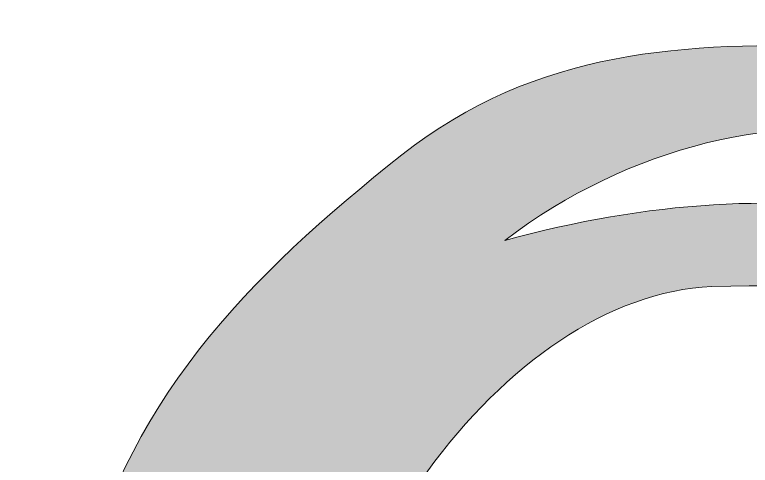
# Model space of a CAD drawing. Header units: inches. Extents: x 131 to 633, y -366 to -24.
# Drawn here: x 171.84 to 192.55, y -79.93 to -67.23 of the extents above; entities that cross this region are included whole.
import ezdxf

# ---------------------------------------------------------------- set-up
doc = ezdxf.new("R2010")
doc.units = ezdxf.units.IN
doc.header["$MEASUREMENT"] = 0
doc.layers.add('Layer 1', color=7, linetype='Continuous')

# ---------------------------------------------------------------- blocks, each defined once
blk = doc.blocks.new('block 3')
at = {"layer": 'Layer 1', "true_color": 0xffffff}
h = blk.add_hatch(color=7, dxfattribs=at)
h.dxf.hatch_style = 2
edge = h.paths.add_edge_path()
edge.add_spline(control_points=[(211.961, -89.905), (211.672, -91.912), (211.598, -94.289), (210.928, -96.484), (210.395, -98.233), (209.482, -100.167), (208.138, -101.319), (199.454, -108.763), (186.86, -110.572), (177.131, -103.21), (173.392, -100.38), (172.76, -96.044), (172.704, -91.754), (172.669, -89.12), (173.186, -86.452), (173.688, -83.844), (174.762, -78.268), (178.471, -74.567), (182.742, -71.184), (186.507, -68.202), (190.774, -67.971), (195.223, -68.157), (199.692, -68.343), (203.462, -70.267), (206.602, -73.244), (211.277, -77.678), (211.841, -83.577), (211.961, -89.905)], knot_values=[0, 0, 0, 0, 1, 1, 1, 2, 2, 2, 3, 3, 3, 4, 4, 4, 5, 5, 5, 6, 6, 6, 7, 7, 7, 8, 8, 8, 9, 9, 9, 9], degree=3, periodic=1)
edge = h.paths.add_edge_path()
edge.add_spline(control_points=[(180.081, -90.645), (181.249, -100.309), (186.505, -103.238), (194.945, -103.141), (204.38, -103.033), (209.232, -94.204), (209.129, -86.402), (209.051, -80.578), (202.804, -74.43), (191.474, -74.897), (185.652, -75.137), (179.751, -83.263), (180.081, -90.645)], knot_values=[0, 0, 0, 0, 1, 1, 1, 2, 2, 2, 3, 3, 3, 4, 4, 4, 4], degree=3, periodic=1)
edge = h.paths.add_edge_path()
edge.add_spline(control_points=[(207.304, -77.773), (202.434, -69.694), (192.709, -68.228), (185.639, -73.595), (193.691, -71.387), (200.868, -72.608), (207.304, -77.773)], knot_values=[0, 0, 0, 0, 1, 1, 1, 2, 2, 2, 2], degree=3, periodic=1)
edge = h.paths.add_edge_path()
edge.add_spline(control_points=[(183.595, -101.962), (176.793, -95.341), (176.781, -88.063), (180.847, -80.298), (175.138, -87.044), (176.771, -100.721), (183.595, -101.962)], knot_values=[0, 0, 0, 0, 1, 1, 1, 2, 2, 2, 2], degree=3, periodic=1)
at = {"layer": 'Layer 1', "lineweight": 0}
for points, knots in [([(130.614, -23.801), (298.166, -23.801), (465.718, -23.801), (633.325, -23.801), (633.325, -137.677), (633.325, -251.57), (633.325, -365.544), (465.792, -365.544), (298.203, -365.544), (130.614, -365.544), (130.614, -251.68), (130.614, -137.75), (130.614, -23.801)], [0, 0, 0, 0, 1, 1, 1, 2, 2, 2, 3, 3, 3, 4, 4, 4, 4]), ([(211.961, -89.905), (211.841, -83.577), (211.277, -77.678), (206.602, -73.244), (203.462, -70.267), (199.692, -68.343), (195.223, -68.157), (190.774, -67.971), (186.507, -68.202), (182.742, -71.184), (178.471, -74.567), (174.762, -78.268), (173.688, -83.844), (173.186, -86.452), (172.669, -89.12), (172.704, -91.754), (172.76, -96.044), (173.392, -100.38), (177.131, -103.21), (186.86, -110.572), (199.454, -108.763), (208.138, -101.319), (209.482, -100.167), (210.395, -98.233), (210.928, -96.484), (211.598, -94.289), (211.672, -91.912), (211.961, -89.905)], [0, 0, 0, 0, 1, 1, 1, 2, 2, 2, 3, 3, 3, 4, 4, 4, 5, 5, 5, 6, 6, 6, 7, 7, 7, 8, 8, 8, 9, 9, 9, 9]), ([(211.961, -89.905), (211.672, -91.912), (211.598, -94.289), (210.928, -96.484), (210.395, -98.233), (209.482, -100.167), (208.138, -101.319), (199.454, -108.763), (186.86, -110.572), (177.131, -103.21), (173.392, -100.38), (172.76, -96.044), (172.704, -91.754), (172.669, -89.12), (173.186, -86.452), (173.688, -83.844), (174.762, -78.268), (178.471, -74.567), (182.742, -71.184), (186.507, -68.202), (190.774, -67.971), (195.223, -68.157), (199.692, -68.343), (203.462, -70.267), (206.602, -73.244), (211.277, -77.678), (211.841, -83.577), (211.961, -89.905)], [0, 0, 0, 0, 1, 1, 1, 2, 2, 2, 3, 3, 3, 4, 4, 4, 5, 5, 5, 6, 6, 6, 7, 7, 7, 8, 8, 8, 9, 9, 9, 9]), ([(207.304, -77.773), (202.434, -69.694), (192.709, -68.228), (185.639, -73.595), (193.691, -71.387), (200.868, -72.608), (207.304, -77.773)], [0, 0, 0, 0, 1, 1, 1, 2, 2, 2, 2]), ([(207.304, -77.773), (200.868, -72.608), (193.691, -71.387), (185.639, -73.595), (192.709, -68.228), (202.434, -69.694), (207.304, -77.773)], [0, 0, 0, 0, 1, 1, 1, 2, 2, 2, 2]), ([(180.081, -90.645), (181.249, -100.309), (186.505, -103.238), (194.945, -103.141), (204.38, -103.033), (209.232, -94.204), (209.129, -86.402), (209.051, -80.578), (202.804, -74.43), (191.474, -74.897), (185.652, -75.137), (179.751, -83.263), (180.081, -90.645)], [0, 0, 0, 0, 1, 1, 1, 2, 2, 2, 3, 3, 3, 4, 4, 4, 4]), ([(180.081, -90.645), (179.751, -83.263), (185.652, -75.137), (191.474, -74.897), (202.804, -74.43), (209.051, -80.578), (209.129, -86.402), (209.232, -94.204), (204.38, -103.033), (194.945, -103.141), (186.505, -103.238), (181.249, -100.309), (180.081, -90.645)], [0, 0, 0, 0, 1, 1, 1, 2, 2, 2, 3, 3, 3, 4, 4, 4, 4])]:
    blk.add_open_spline(points, degree=3, knots=knots, dxfattribs=at)
blk = doc.blocks.new('block 2')
at = {"layer": 'Layer 1'}
blk.add_blockref('block 3', (0, 0), dxfattribs=at)

msp = doc.modelspace()

# ---------------------------------------------------------------- block references
at = {"layer": 'Layer 1'}
msp.add_blockref('block 2', (0, 0), dxfattribs=at)

doc.saveas('drawing.dxf')
